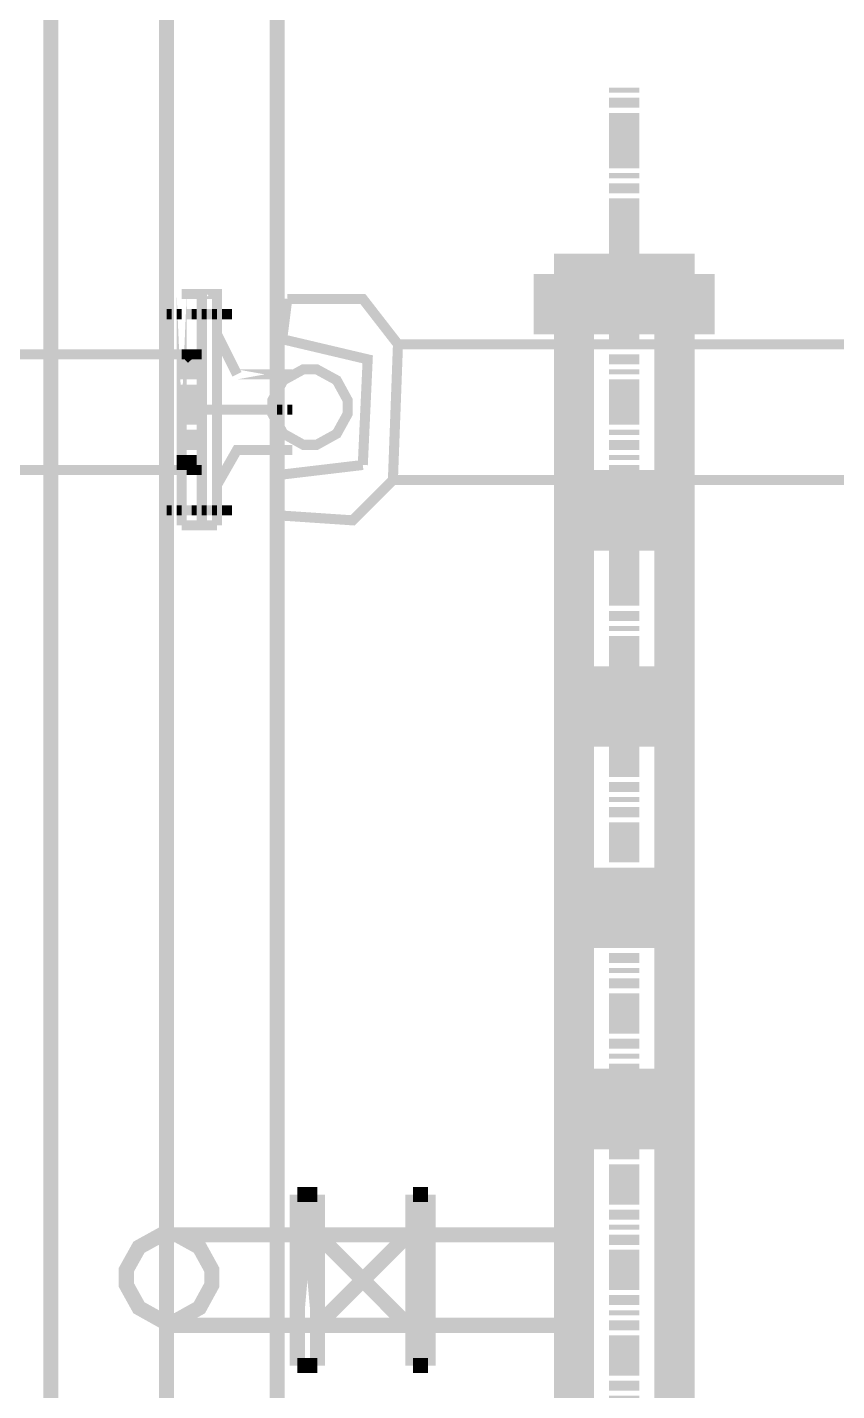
# Model space of a CAD drawing. Extents: x 0.4 to 11.4, y 0.4 to 16.2.
# Drawn here: x 2.2099 to 2.4782, y 8.5495 to 9.0011 of the extents above; entities that cross this region are included whole.
import ezdxf

# ---------------------------------------------------------------- set-up
doc = ezdxf.new("R2010")
doc.units = 0
doc.header["$MEASUREMENT"] = 0

msp = doc.modelspace()

# ---------------------------------------------------------------- linework, layer by layer
at = {"color": 0}
for points, const_width in [([(2.25612, 5.46446), (2.25612, 12.4094)], 0.005), ([(2.29275, 5.46446), (2.29275, 12.4094)], 0.005), ([(2.21778, 12.4078), (2.21778, 5.47775)], 0.005), ([(2.40776, 8.98112), (2.40776, 8.97944)], 0.01), ([(2.40776, 8.97775), (2.40776, 8.97613), (2.40776, 8.97444)], 0.01), ([(2.40776, 8.97276), (2.40776, 8.97114), (2.40776, 8.96946), (2.40776, 8.96778)], 0.01), ([(2.40776, 8.96778), (2.40776, 8.9661), (2.40776, 8.96446), (2.40776, 8.96278), (2.40776, 8.9611)], 0.01), ([(2.40776, 8.9611), (2.40776, 8.95942), (2.40776, 8.95779), (2.40776, 8.95611), (2.40776, 8.95443)], 0.01), ([(2.40776, 8.95281), (2.40776, 8.95111)], 0.01), ([(2.40776, 8.94943), (2.40776, 8.94775), (2.40776, 8.94612)], 0.01), ([(2.40776, 8.94444), (2.40776, 8.94276), (2.40776, 8.94114), (2.40776, 8.93946)], 0.01), ([(2.40776, 8.93946), (2.40776, 8.93778), (2.40776, 8.93608), (2.40776, 8.93446), (2.40776, 8.93278)], 0.01), ([(2.40776, 8.93278), (2.40776, 8.9311), (2.40776, 8.92947), (2.40776, 8.92779), (2.40776, 8.92611)], 0.01), ([(2.38444, 8.91943), (2.4311, 8.91943)], 0.01333), ([(2.38444, 8.91943), (2.38444, 8.90608), (2.4311, 8.90608), (2.4311, 8.91943)], 0.01333), ([(2.40776, 8.92443), (2.40776, 8.92279)], 0.01), ([(2.40776, 8.92111), (2.40776, 8.91943), (2.40776, 8.91775)], 0.01), ([(2.40776, 8.91613), (2.40776, 8.91444), (2.40776, 8.91276), (2.40776, 8.91114)], 0.01), ([(2.40776, 8.91114), (2.40776, 8.90944), (2.40776, 8.90776), (2.40776, 8.90608), (2.40776, 8.90446)], 0.01), ([(2.26779, 8.91276), (2.26779, 8.8361), (2.27279, 8.8361)], 0.00333), ([(2.29611, 8.91114), (2.29443, 8.89779)], 0.00333), ([(2.29611, 8.91114), (2.32113, 8.91114), (2.33279, 8.89611), (2.33111, 8.85113)], 0.00333), ([(2.39111, 8.60113), (2.39111, 8.90608)], 0.01333), ([(2.42443, 8.27111), (2.42443, 8.90608)], 0.01333), ([(2.25776, 8.90608), (2.25612, 8.90608)], 0.00333), ([(2.26112, 8.90608), (2.25944, 8.90608)], 0.00333), ([(2.27279, 8.90608), (2.27111, 8.90608), (2.26779, 8.90608), (2.26443, 8.90608), (2.26281, 8.90608)], 0.00333), ([(2.26443, 8.90608), (2.26611, 8.90608)], 0.00333), ([(2.26779, 8.90608), (2.26942, 8.90608)], 0.00333), ([(2.27111, 8.90608), (2.27279, 8.90608)], 0.00333), ([(2.27447, 8.90608), (2.27778, 8.90608)], 0.00333), ([(2.40776, 8.90446), (2.40776, 8.90278), (2.40776, 8.9011), (2.40776, 8.89947), (2.40776, 8.89779)], 0.01), ([(2.27946, 8.88613), (2.27279, 8.89947)], 0.00333), ([(2.29443, 8.89779), (2.32275, 8.89111), (2.32113, 8.85612)], 0.00333), ([(2.40776, 8.89611), (2.40776, 8.89442)], 0.01), ([(2.17279, 8.89279), (2.26112, 8.89279)], 0.00333), ([(2.26112, 8.89279), (2.26112, 8.89279), (2.26281, 8.89279), (2.26281, 8.89279)], 0.00333), ([(2.26281, 8.89279), (2.26443, 8.89111)], 0.00333), ([(2.26779, 8.89279), (2.26611, 8.89279), (2.26443, 8.89279), (2.26281, 8.89279)], 0.00333), ([(2.33279, 8.89611), (2.56446, 8.89611)], 0.00333), ([(2.40776, 8.89279), (2.40776, 8.89111), (2.40776, 8.88943)], 0.01), ([(2.26112, 8.89111), (2.26112, 8.88943), (2.26112, 8.88781), (2.26112, 8.88613), (2.26112, 8.88444)], 0.00333), ([(2.26281, 8.89111), (2.26281, 8.88943), (2.26281, 8.88781), (2.26281, 8.88613), (2.26281, 8.88444)], 0.00333), ([(2.26281, 8.88444), (2.26281, 8.88613), (2.26281, 8.88781), (2.26281, 8.88943), (2.26281, 8.89111)], 0.00333), ([(2.26443, 8.89111), (2.26443, 8.88943), (2.26443, 8.88781), (2.26443, 8.88613), (2.26443, 8.88444)], 0.00333), ([(2.40776, 8.88781), (2.40776, 8.88613)], 0.01), ([(2.40776, 8.88444), (2.40776, 8.88276), (2.40776, 8.88112), (2.40776, 8.87944)], 0.01), ([(2.26112, 8.88276), (2.26112, 8.88112), (2.26112, 8.87944), (2.26112, 8.87776), (2.26112, 8.87608), (2.26112, 8.87446), (2.26112, 8.87278), (2.26112, 8.8711), (2.26112, 8.86947)], 0.00333), ([(2.26281, 8.88276), (2.26281, 8.88112), (2.26281, 8.87944), (2.26281, 8.87776), (2.26281, 8.87608), (2.26281, 8.87446), (2.26281, 8.87278), (2.26281, 8.8711), (2.26281, 8.86947)], 0.00333), ([(2.26281, 8.86947), (2.26281, 8.8711), (2.26281, 8.87278), (2.26281, 8.87446), (2.26281, 8.87608), (2.26281, 8.87776), (2.26281, 8.87944), (2.26281, 8.88112), (2.26281, 8.88276)], 0.00333), ([(2.26443, 8.88276), (2.26443, 8.88112), (2.26443, 8.87944), (2.26443, 8.87776), (2.26443, 8.87608), (2.26443, 8.87446), (2.26443, 8.87278), (2.26443, 8.8711), (2.26443, 8.86947)], 0.00333), ([(2.40776, 8.87944), (2.40776, 8.87776), (2.40776, 8.87608), (2.40776, 8.87446), (2.40776, 8.87278)], 0.01), ([(2.29112, 8.87446), (2.28944, 8.87446), (2.28614, 8.87446), (2.28276, 8.87446), (2.27946, 8.87446), (2.2761, 8.87446), (2.27279, 8.87446), (2.26942, 8.87446), (2.26611, 8.87446), (2.26443, 8.87446)], 0.00333), ([(2.29443, 8.87446), (2.29275, 8.87446)], 0.00333), ([(2.29779, 8.87446), (2.29611, 8.87446)], 0.00333), ([(2.40776, 8.87278), (2.40776, 8.8711), (2.40776, 8.86947)], 0.01), ([(2.40776, 8.86778), (2.40776, 8.8661)], 0.01), ([(2.26112, 8.86778), (2.26112, 8.8661), (2.26112, 8.86442), (2.26112, 8.86279), (2.26112, 8.86111)], 0.00333), ([(2.26281, 8.86778), (2.26281, 8.8661), (2.26281, 8.86442), (2.26281, 8.86279), (2.26281, 8.86111)], 0.00333), ([(2.26281, 8.86111), (2.26281, 8.86279), (2.26281, 8.86442), (2.26281, 8.8661), (2.26281, 8.86778)], 0.00333), ([(2.26443, 8.86778), (2.26443, 8.8661), (2.26443, 8.86442), (2.26443, 8.86279), (2.26443, 8.86111)], 0.00333), ([(2.40776, 8.86442), (2.40776, 8.86279), (2.40776, 8.86111)], 0.01), ([(2.29779, 8.86111), (2.27946, 8.86111), (2.27279, 8.84944)], 0.00333), ([(2.29779, 8.86111), (2.27946, 8.86111)], 0.00333), ([(2.40776, 8.85943), (2.40776, 8.85781)], 0.01), ([(2.26112, 8.85444), (2.26281, 8.85444), (2.26281, 8.85612), (2.26281, 8.85781), (2.26281, 8.85943)], 0.00333), ([(2.26112, 8.85943), (2.26112, 8.85781), (2.26112, 8.85612), (2.26112, 8.85444)], 0.00333), ([(2.26281, 8.85943), (2.26281, 8.85781), (2.26281, 8.85612), (2.26281, 8.85444)], 0.00333), ([(2.26443, 8.85612), (2.26281, 8.85612), (2.26281, 8.85444)], 0.00333), ([(2.26443, 8.85943), (2.26443, 8.85781), (2.26443, 8.85612)], 0.00333), ([(2.29275, 8.85275), (2.32113, 8.85612)], 0.00333), ([(2.40776, 8.85612), (2.40776, 8.85444), (2.40776, 8.85275), (2.40776, 8.85113)], 0.01), ([(2.17279, 8.85444), (2.26112, 8.85444)], 0.00333), ([(2.26779, 8.85444), (2.26611, 8.85444), (2.26443, 8.85444), (2.26281, 8.85444)], 0.00333), ([(2.29275, 8.85275), (2.29275, 8.83946), (2.31776, 8.83778), (2.33111, 8.85113), (2.56446, 8.85113)], 0.00333), ([(2.42443, 8.84776), (2.39111, 8.84776)], 0.01333), ([(2.42443, 8.83442), (2.39111, 8.83442), (2.39111, 8.84776)], 0.01333), ([(2.40776, 8.85113), (2.40776, 8.84944), (2.40776, 8.84776), (2.40776, 8.84614), (2.40776, 8.84446)], 0.01), ([(2.40776, 8.84446), (2.40776, 8.84278), (2.40776, 8.8411), (2.40776, 8.83946), (2.40776, 8.83778)], 0.01), ([(2.39111, 8.8411), (2.39279, 8.8411), (2.39442, 8.8411)], 0.01), ([(2.39611, 8.8411), (2.39779, 8.8411)], 0.01), ([(2.39947, 8.8411), (2.4011, 8.8411), (2.40278, 8.8411)], 0.01), ([(2.40446, 8.8411), (2.40608, 8.8411), (2.40776, 8.8411), (2.40944, 8.8411)], 0.01), ([(2.40944, 8.8411), (2.41114, 8.8411), (2.41276, 8.8411), (2.41444, 8.8411), (2.41612, 8.8411)], 0.01), ([(2.41612, 8.8411), (2.41775, 8.8411)], 0.01), ([(2.41943, 8.8411), (2.42111, 8.8411), (2.42279, 8.8411)], 0.01), ([(2.25776, 8.8411), (2.25612, 8.8411)], 0.00333), ([(2.26112, 8.8411), (2.25944, 8.8411)], 0.00333), ([(2.27279, 8.8411), (2.27111, 8.8411), (2.26779, 8.8411), (2.26443, 8.8411), (2.26281, 8.8411)], 0.00333), ([(2.26443, 8.8411), (2.26611, 8.8411)], 0.00333), ([(2.26779, 8.8411), (2.26942, 8.8411)], 0.00333), ([(2.27111, 8.8411), (2.27279, 8.8411)], 0.00333), ([(2.27447, 8.8411), (2.27778, 8.8411)], 0.00333), ([(2.40776, 8.8361), (2.40776, 8.83442), (2.40776, 8.83279)], 0.01), ([(2.40776, 8.83111), (2.40776, 8.82943)], 0.01), ([(2.40776, 8.82781), (2.40776, 8.82611), (2.40776, 8.82443), (2.40776, 8.82275)], 0.01), ([(2.40776, 8.82275), (2.40776, 8.82112), (2.40776, 8.81944), (2.40776, 8.81776), (2.40776, 8.81614)], 0.01), ([(2.40776, 8.81614), (2.40776, 8.81446), (2.40776, 8.81278), (2.40776, 8.81108), (2.40776, 8.80946)], 0.01), ([(2.40776, 8.80778), (2.40776, 8.8061), (2.40776, 8.80447)], 0.01), ([(2.40776, 8.80279), (2.40776, 8.80111)], 0.01), ([(2.40776, 8.79943), (2.40776, 8.79779), (2.40776, 8.79611), (2.40776, 8.79443)], 0.01), ([(2.40776, 8.79443), (2.40776, 8.79275), (2.40776, 8.79113), (2.40776, 8.78944), (2.40776, 8.78776)], 0.01), ([(2.40776, 8.78776), (2.40776, 8.78614), (2.40776, 8.78444), (2.40776, 8.78276), (2.40776, 8.78108)], 0.01), ([(2.42443, 8.78276), (2.39111, 8.78276)], 0.01333), ([(2.42443, 8.76942), (2.39111, 8.76942), (2.39111, 8.78276)], 0.01333), ([(2.39111, 8.7761), (2.39279, 8.7761), (2.39442, 8.7761)], 0.01), ([(2.39611, 8.7761), (2.39779, 8.7761), (2.39947, 8.7761), (2.4011, 8.7761)], 0.01), ([(2.4011, 8.7761), (2.40278, 8.7761), (2.40446, 8.7761), (2.40608, 8.7761), (2.40776, 8.7761)], 0.01), ([(2.40776, 8.77946), (2.40776, 8.77778), (2.40776, 8.7761)], 0.01), ([(2.40776, 8.7761), (2.40944, 8.7761)], 0.01), ([(2.41114, 8.7761), (2.41276, 8.7761), (2.41444, 8.7761)], 0.01), ([(2.41612, 8.7761), (2.41775, 8.7761)], 0.01), ([(2.41943, 8.7761), (2.42111, 8.7761), (2.42279, 8.7761), (2.42443, 8.7761)], 0.01), ([(2.40776, 8.77447), (2.40776, 8.77279)], 0.01), ([(2.40776, 8.77111), (2.40776, 8.76942), (2.40776, 8.76779)], 0.01), ([(2.40776, 8.76611), (2.40776, 8.76443), (2.40776, 8.76281), (2.40776, 8.76113)], 0.01), ([(2.40776, 8.76113), (2.40776, 8.75944), (2.40776, 8.75776), (2.40776, 8.75612), (2.40776, 8.75444)], 0.01), ([(2.40776, 8.75444), (2.40776, 8.75276)], 0.01), ([(2.40776, 8.75108), (2.40776, 8.74946), (2.40776, 8.74778)], 0.01), ([(2.40776, 8.7461), (2.40776, 8.74447)], 0.01), ([(2.40776, 8.74278), (2.40776, 8.7411), (2.40776, 8.73942)], 0.01), ([(2.40776, 8.73779), (2.40776, 8.73611), (2.40776, 8.73443), (2.40776, 8.73281)], 0.01), ([(2.40776, 8.73281), (2.40776, 8.73112), (2.40776, 8.72944), (2.40776, 8.72775), (2.40776, 8.72613)], 0.01), ([(2.40776, 8.72613), (2.40776, 8.72444)], 0.01), ([(2.40776, 8.72276), (2.40776, 8.72114), (2.40776, 8.71946)], 0.01), ([(2.42443, 8.7161), (2.39111, 8.7161)], 0.01333), ([(2.42443, 8.70281), (2.39111, 8.70281), (2.39111, 8.7161)], 0.01333), ([(2.40776, 8.71778), (2.40776, 8.7161)], 0.01), ([(2.40776, 8.71446), (2.40776, 8.71278), (2.40776, 8.7111)], 0.01), ([(2.39279, 8.70942), (2.39442, 8.70942), (2.39611, 8.70942)], 0.01), ([(2.39779, 8.70942), (2.39947, 8.70942), (2.4011, 8.70942), (2.40278, 8.70942)], 0.01), ([(2.40278, 8.70942), (2.40446, 8.70942), (2.40608, 8.70942), (2.40776, 8.70942), (2.40944, 8.70942)], 0.01), ([(2.40776, 8.70942), (2.40776, 8.70779), (2.40776, 8.70611), (2.40776, 8.70443)], 0.01), ([(2.40944, 8.70942), (2.41114, 8.70942)], 0.01), ([(2.41276, 8.70942), (2.41444, 8.70942), (2.41612, 8.70942)], 0.01), ([(2.41775, 8.70942), (2.41943, 8.70942)], 0.01), ([(2.42111, 8.70942), (2.42279, 8.70942), (2.42443, 8.70942)], 0.01), ([(2.40776, 8.70443), (2.40776, 8.70281), (2.40776, 8.70111), (2.40776, 8.69943), (2.40776, 8.69775)], 0.01), ([(2.40776, 8.69775), (2.40776, 8.69612)], 0.01), ([(2.40776, 8.69444), (2.40776, 8.69276), (2.40776, 8.69114)], 0.01), ([(2.40776, 8.68946), (2.40776, 8.68778)], 0.01), ([(2.40776, 8.68608), (2.40776, 8.68446), (2.40776, 8.68278)], 0.01), ([(2.40776, 8.6811), (2.40776, 8.67947), (2.40776, 8.67779), (2.40776, 8.67611)], 0.01), ([(2.40776, 8.67611), (2.40776, 8.67443), (2.40776, 8.67279), (2.40776, 8.67111), (2.40776, 8.66943)], 0.01), ([(2.40776, 8.66943), (2.40776, 8.66775)], 0.01), ([(2.40776, 8.66613), (2.40776, 8.66444), (2.40776, 8.66276)], 0.01), ([(2.40776, 8.66114), (2.40776, 8.65944)], 0.01), ([(2.40776, 8.65776), (2.40776, 8.65608), (2.40776, 8.65446)], 0.01), ([(2.42443, 8.64947), (2.39111, 8.64947)], 0.01333), ([(2.40776, 8.65278), (2.40776, 8.6511), (2.40776, 8.64947), (2.40776, 8.64779)], 0.01), ([(2.40776, 8.64779), (2.40776, 8.64611), (2.40776, 8.64442), (2.40776, 8.64279), (2.40776, 8.64111)], 0.01), ([(2.39111, 8.64279), (2.39279, 8.64279), (2.39442, 8.64279), (2.39611, 8.64279), (2.39779, 8.64279)], 0.01), ([(2.39779, 8.64279), (2.39947, 8.64279)], 0.01), ([(2.4011, 8.64279), (2.40278, 8.64279)], 0.01), ([(2.40446, 8.64279), (2.40608, 8.64279), (2.40776, 8.64279)], 0.01), ([(2.40776, 8.64111), (2.40776, 8.63943)], 0.01), ([(2.40944, 8.64279), (2.41114, 8.64279), (2.41276, 8.64279), (2.41444, 8.64279)], 0.01), ([(2.41444, 8.64279), (2.41612, 8.64279), (2.41775, 8.64279), (2.41943, 8.64279), (2.42111, 8.64279)], 0.01), ([(2.42111, 8.64279), (2.42279, 8.64279)], 0.01), ([(2.42443, 8.63613), (2.39111, 8.63613)], 0.01333), ([(2.40776, 8.63781), (2.40776, 8.63613), (2.40776, 8.63444)], 0.01), ([(2.40776, 8.63276), (2.40776, 8.63112)], 0.01), ([(2.40776, 8.62944), (2.40776, 8.62776), (2.40776, 8.62608)], 0.01), ([(2.39111, 8.27111), (2.39111, 8.62278)], 0.01333), ([(2.40776, 8.62446), (2.40776, 8.62278), (2.40776, 8.6211), (2.40776, 8.61947)], 0.01), ([(2.40776, 8.61947), (2.40776, 8.61778), (2.40776, 8.6161), (2.40776, 8.61442), (2.40776, 8.61279)], 0.01), ([(2.29943, 8.61442), (2.29943, 8.55778)], 0.005), ([(2.30279, 8.61442), (2.29943, 8.61442)], 0.005), ([(2.3061, 8.61442), (2.30279, 8.61442)], 0.005), ([(2.3061, 8.61442), (2.3061, 8.55778)], 0.005), ([(2.33778, 8.61442), (2.33778, 8.55778)], 0.005), ([(2.33946, 8.61442), (2.33778, 8.61442)], 0.005), ([(2.34278, 8.61442), (2.33946, 8.61442)], 0.005), ([(2.34278, 8.61442), (2.34278, 8.55778)], 0.005), ([(2.40776, 8.61279), (2.40776, 8.61111)], 0.01), ([(2.40776, 8.60943), (2.40776, 8.60781), (2.40776, 8.60612)], 0.01), ([(2.40776, 8.60444), (2.40776, 8.60275)], 0.01), ([(2.40776, 8.60113), (2.40776, 8.59944), (2.40776, 8.59776)], 0.01), ([(2.39111, 8.60113), (2.25612, 8.60113)], 0.005), ([(2.3361, 8.57112), (2.3061, 8.60113)], 0.005), ([(2.3361, 8.60113), (2.3061, 8.57112)], 0.005), ([(2.40776, 8.59614), (2.40776, 8.59446), (2.40776, 8.59278), (2.40776, 8.5911)], 0.01), ([(2.40776, 8.5911), (2.40776, 8.58946), (2.40776, 8.58778), (2.40776, 8.5861), (2.40776, 8.58442)], 0.01), ([(2.40776, 8.58442), (2.40776, 8.58279)], 0.01), ([(2.40776, 8.58111), (2.40776, 8.57943), (2.40776, 8.57781)], 0.01), ([(2.40776, 8.57611), (2.40776, 8.57443)], 0.01), ([(2.40776, 8.57275), (2.40776, 8.57112), (2.40776, 8.56944)], 0.01), ([(2.39111, 8.57112), (2.25612, 8.57112)], 0.005), ([(2.40776, 8.56776), (2.40776, 8.56614), (2.40776, 8.56446), (2.40776, 8.56278)], 0.01), ([(2.40776, 8.56278), (2.40776, 8.56108), (2.40776, 8.55946), (2.40776, 8.55778), (2.40776, 8.5561)], 0.01), ([(2.30279, 8.55778), (2.29943, 8.55778)], 0.005), ([(2.3061, 8.55778), (2.30279, 8.55778)], 0.005), ([(2.33946, 8.55778), (2.33778, 8.55778)], 0.005), ([(2.34278, 8.55778), (2.33946, 8.55778)], 0.005), ([(2.40776, 8.5561), (2.40776, 8.55447)], 0.01), ([(2.40776, 8.55279), (2.40776, 8.55111), (2.40776, 8.54943)], 0.01), ([(2.40776, 8.54779), (2.40776, 8.54611)], 0.01)]:
    msp.add_lwpolyline(points, dxfattribs=dict(at, const_width=const_width))
for points, const_width in [([(2.40776, 8.98112), (2.40776, 8.98112)], 0.01), ([(2.40776, 8.96778), (2.40776, 8.96778)], 0.01), ([(2.40776, 8.9611), (2.40776, 8.9611)], 0.01), ([(2.40776, 8.95443), (2.40776, 8.95443)], 0.01), ([(2.40776, 8.95281), (2.40776, 8.95281)], 0.01), ([(2.40776, 8.93946), (2.40776, 8.93946)], 0.01), ([(2.40776, 8.93278), (2.40776, 8.93278)], 0.01), ([(2.40776, 8.92611), (2.40776, 8.92611)], 0.01), ([(2.40776, 8.92443), (2.40776, 8.92443)], 0.01), ([(2.40776, 8.91114), (2.40776, 8.91114)], 0.01), ([(2.26779, 8.8361), (2.26779, 8.91276), (2.26112, 8.91276), (2.26779, 8.91276), (2.26779, 8.8361), (2.26112, 8.8361), (2.26779, 8.8361), (2.26779, 8.91276), (2.26779, 8.8361), (2.26779, 8.91276), (2.26779, 8.8361), (2.26779, 8.91276), (2.26779, 8.8361)], 0.00333), ([(2.26112, 8.91276), (2.26112, 8.8361), (2.26112, 8.91276)], 0.00333), ([(2.26779, 8.91276), (2.27279, 8.91276), (2.27279, 8.8361), (2.27279, 8.91276), (2.26779, 8.91276)], 0.00333), ([(2.40776, 8.90446), (2.40776, 8.90446)], 0.01), ([(2.40776, 8.89779), (2.40776, 8.89779)], 0.01), ([(2.40776, 8.89611), (2.40776, 8.89611)], 0.01), ([(2.26112, 8.89279), (2.26112, 8.89279)], 0.00333), ([(2.26281, 8.89279), (2.26281, 8.89279)], 0.00333), ([(2.31614, 8.87528), (2.31614, 8.8775), (2.3125, 8.88417), (2.30583, 8.88781), (2.3036, 8.88781), (2.30143, 8.88781), (2.29482, 8.88417), (2.29112, 8.8775), (2.29112, 8.87528), (2.29112, 8.8731), (2.29482, 8.86649), (2.30143, 8.86279), (2.3036, 8.86279), (2.30583, 8.86279), (2.3125, 8.86649), (2.31614, 8.8731), (2.31614, 8.87528)], 0.00333), ([(2.27946, 8.88613), (2.29779, 8.88613), (2.27946, 8.88613)], 0.00333), ([(2.40776, 8.87944), (2.40776, 8.87944)], 0.01), ([(2.40776, 8.87278), (2.40776, 8.87278)], 0.01), ([(2.26112, 8.85444), (2.26112, 8.85444)], 0.00333), ([(2.40776, 8.85113), (2.40776, 8.85113)], 0.01), ([(2.41444, 8.84196), (2.41444, 8.84343), (2.4101, 8.84776), (2.40864, 8.84776), (2.40717, 8.84776), (2.40278, 8.84343), (2.40278, 8.84196), (2.40278, 8.8405), (2.40717, 8.8361), (2.40864, 8.8361), (2.4101, 8.8361), (2.41444, 8.8405), (2.41444, 8.84196)], 0.005), ([(2.40776, 8.84446), (2.40776, 8.84446)], 0.01), ([(2.39111, 8.8411), (2.39111, 8.8411)], 0.01), ([(2.40944, 8.8411), (2.40944, 8.8411)], 0.01), ([(2.41612, 8.8411), (2.41612, 8.8411)], 0.01), ([(2.42443, 8.8411), (2.42443, 8.8411)], 0.01), ([(2.40776, 8.83778), (2.40776, 8.83778)], 0.01), ([(2.40776, 8.8361), (2.40776, 8.8361)], 0.01), ([(2.40776, 8.82275), (2.40776, 8.82275)], 0.01), ([(2.40776, 8.81614), (2.40776, 8.81614)], 0.01), ([(2.40776, 8.80946), (2.40776, 8.80946)], 0.01), ([(2.40776, 8.80778), (2.40776, 8.80778)], 0.01), ([(2.40776, 8.79443), (2.40776, 8.79443)], 0.01), ([(2.40776, 8.78776), (2.40776, 8.78776)], 0.01), ([(2.40776, 8.78108), (2.40776, 8.78108)], 0.01), ([(2.39111, 8.7761), (2.39111, 8.7761)], 0.01), ([(2.4011, 8.7761), (2.4011, 8.7761)], 0.01), ([(2.41444, 8.77528), (2.41444, 8.77675), (2.4101, 8.78108), (2.40864, 8.78108), (2.40717, 8.78108), (2.40278, 8.77675), (2.40278, 8.77528), (2.40278, 8.77382), (2.40717, 8.76942), (2.40864, 8.76942), (2.4101, 8.76942), (2.41444, 8.77382), (2.41444, 8.77528)], 0.005), ([(2.40776, 8.77946), (2.40776, 8.77946)], 0.01), ([(2.40776, 8.7761), (2.40776, 8.7761)], 0.01), ([(2.40776, 8.76113), (2.40776, 8.76113)], 0.01), ([(2.40776, 8.75444), (2.40776, 8.75444)], 0.01), ([(2.40776, 8.73281), (2.40776, 8.73281)], 0.01), ([(2.40776, 8.72613), (2.40776, 8.72613)], 0.01), ([(2.41444, 8.71029), (2.41444, 8.71175), (2.4101, 8.7161), (2.40864, 8.7161), (2.40717, 8.7161), (2.40278, 8.71175), (2.40278, 8.71029), (2.40278, 8.70882), (2.40717, 8.70443), (2.40864, 8.70443), (2.4101, 8.70443), (2.41444, 8.70882), (2.41444, 8.71029)], 0.005), ([(2.39111, 8.70942), (2.39111, 8.70942)], 0.01), ([(2.39279, 8.70942), (2.39279, 8.70942)], 0.01), ([(2.40278, 8.70942), (2.40278, 8.70942)], 0.01), ([(2.40944, 8.70942), (2.40944, 8.70942)], 0.01), ([(2.40776, 8.70443), (2.40776, 8.70443)], 0.01), ([(2.40776, 8.69775), (2.40776, 8.69775)], 0.01), ([(2.40776, 8.67611), (2.40776, 8.67611)], 0.01), ([(2.40776, 8.66943), (2.40776, 8.66943)], 0.01), ([(2.41444, 8.64361), (2.41444, 8.64507), (2.4101, 8.64947), (2.40864, 8.64947), (2.40717, 8.64947), (2.40278, 8.64507), (2.40278, 8.64361), (2.40278, 8.64219), (2.40717, 8.63781), (2.40864, 8.63781), (2.4101, 8.63781), (2.41444, 8.64219), (2.41444, 8.64361)], 0.005), ([(2.40776, 8.64779), (2.40776, 8.64779)], 0.01), ([(2.39111, 8.64279), (2.39111, 8.64279)], 0.01), ([(2.39779, 8.64279), (2.39779, 8.64279)], 0.01), ([(2.40776, 8.64111), (2.40776, 8.64111)], 0.01), ([(2.41444, 8.64279), (2.41444, 8.64279)], 0.01), ([(2.42111, 8.64279), (2.42111, 8.64279)], 0.01), ([(2.42443, 8.64279), (2.42443, 8.64279)], 0.01), ([(2.40776, 8.61947), (2.40776, 8.61947)], 0.01), ([(2.30279, 8.55778), (2.30279, 8.61442), (2.30279, 8.55778)], 0.005), ([(2.33946, 8.55778), (2.33946, 8.61442), (2.33946, 8.55778)], 0.005), ([(2.40776, 8.61279), (2.40776, 8.61279)], 0.01), ([(2.27111, 8.58697), (2.27111, 8.58951), (2.26699, 8.597), (2.2595, 8.60113), (2.25694, 8.60113), (2.25444, 8.60113), (2.24696, 8.597), (2.24278, 8.58951), (2.24278, 8.58697), (2.24278, 8.58447), (2.24696, 8.57693), (2.25444, 8.57275), (2.25694, 8.57275), (2.2595, 8.57275), (2.26699, 8.57693), (2.27111, 8.58447), (2.27111, 8.58697)], 0.005), ([(2.40776, 8.5911), (2.40776, 8.5911)], 0.01), ([(2.40776, 8.58442), (2.40776, 8.58442)], 0.01), ([(2.40776, 8.56278), (2.40776, 8.56278)], 0.01), ([(2.40776, 8.5561), (2.40776, 8.5561)], 0.01)]:
    msp.add_lwpolyline(points, close=True, dxfattribs=dict(at, const_width=const_width))

doc.saveas('drawing.dxf')
